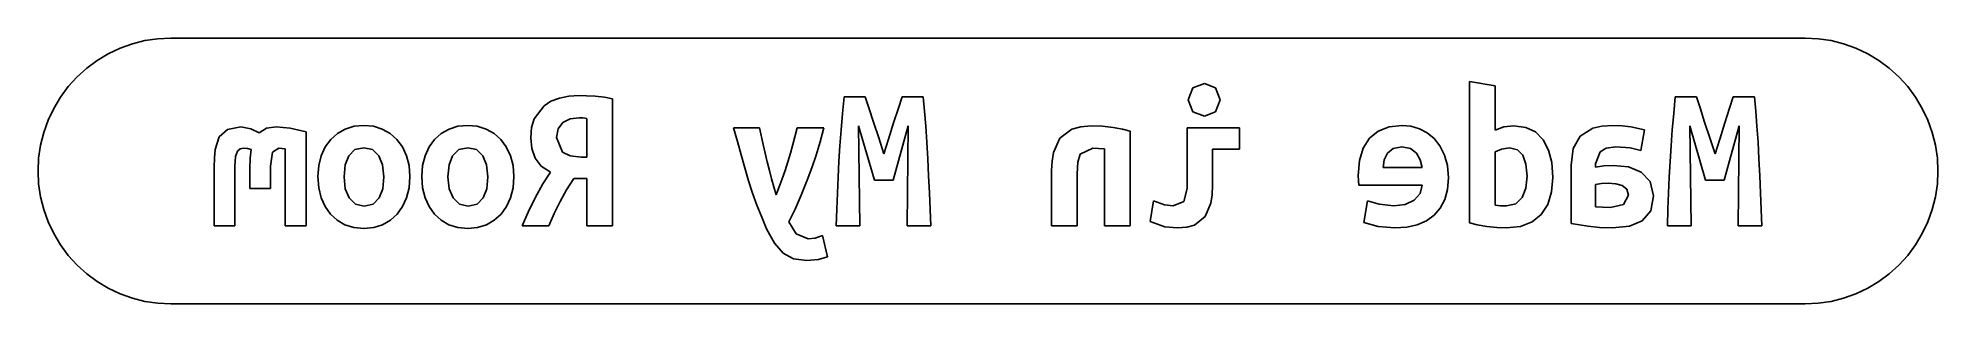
# Model space of a CAD drawing. Extents: x 141.2 to 155.8, y -135.2 to -133.2.
import ezdxf

# ---------------------------------------------------------------- set-up
doc = ezdxf.new("R2010")
doc.units = 0
doc.layers.add('BLACK', color=7, linetype='CONTINUOUS')

msp = doc.modelspace()

# ---------------------------------------------------------------- linework, layer by layer
at = {"layer": 'BLACK', "linetype": 'CONTINUOUS'}
for p, q in [((141.869, -133.262), (141.963, -133.229)), ((141.963, -133.229), (142.059, -133.205)), ((142.059, -133.205), (142.158, -133.19)), ((142.158, -133.19), (142.257, -133.185)), ((142.257, -133.185), (154.743, -133.185)), ((154.743, -133.185), (154.842, -133.19)), ((154.842, -133.19), (154.941, -133.205)), ((154.941, -133.205), (155.037, -133.229)), ((155.037, -133.229), (155.131, -133.262)), ((141.614, -133.415), (141.694, -133.356)), ((141.694, -133.356), (141.779, -133.305)), ((141.779, -133.305), (141.869, -133.262)), ((155.131, -133.262), (155.221, -133.305)), ((155.221, -133.305), (155.306, -133.356)), ((155.306, -133.356), (155.386, -133.415)), ((141.473, -133.556), (141.54, -133.482)), ((141.54, -133.482), (141.614, -133.415)), ((150.153, -133.532), (150.065, -133.565)), ((150.239, -133.565), (150.153, -133.532)), ((152.374, -133.549), (152.178, -133.516)), ((152.178, -133.516), (152.178, -134.595)), ((155.386, -133.415), (155.46, -133.482)), ((155.46, -133.482), (155.527, -133.556)), ((141.362, -133.722), (141.414, -133.636)), ((141.414, -133.636), (141.473, -133.556)), ((145.161, -133.667), (145.108, -133.702)), ((145.225, -133.643), (145.161, -133.667)), ((145.297, -133.629), (145.225, -133.643)), ((145.377, -133.624), (145.297, -133.629)), ((145.433, -133.625), (145.377, -133.624)), ((145.5, -133.629), (145.433, -133.625)), ((145.569, -133.637), (145.5, -133.629)), ((145.631, -133.649), (145.569, -133.637)), ((145.631, -134.618), (145.631, -133.649)), ((147.4, -133.635), (147.389, -133.762)), ((147.562, -133.635), (147.4, -133.635)), ((147.59, -133.719), (147.562, -133.635)), ((147.843, -133.635), (147.815, -133.721)), ((148.005, -133.635), (147.843, -133.635)), ((148.015, -133.742), (148.005, -133.635)), ((150.065, -133.565), (150.029, -133.657)), ((150.029, -133.657), (150.065, -133.748)), ((150.275, -133.657), (150.239, -133.565)), ((150.239, -133.748), (150.275, -133.657)), ((152.374, -133.889), (152.374, -133.549)), ((153.75, -133.635), (153.739, -133.762)), ((153.912, -133.635), (153.75, -133.635)), ((153.94, -133.719), (153.912, -133.635)), ((154.193, -133.635), (154.165, -133.721)), ((154.355, -133.635), (154.193, -133.635)), ((154.365, -133.742), (154.355, -133.635)), ((155.527, -133.556), (155.586, -133.636)), ((155.586, -133.636), (155.638, -133.722)), ((141.286, -133.905), (141.32, -133.812)), ((141.32, -133.812), (141.362, -133.722)), ((145.032, -133.802), (145.012, -133.869)), ((145.108, -133.702), (145.032, -133.802)), ((145.216, -133.877), (145.252, -133.83)), ((145.252, -133.83), (145.307, -133.803)), ((145.307, -133.803), (145.377, -133.794)), ((145.377, -133.794), (145.404, -133.794)), ((145.404, -133.794), (145.436, -133.798)), ((145.436, -133.798), (145.436, -134.094)), ((147.389, -133.762), (147.378, -133.886)), ((147.625, -133.828), (147.59, -133.719)), ((147.665, -133.948), (147.625, -133.828)), ((147.779, -133.833), (147.741, -133.956)), ((147.815, -133.721), (147.779, -133.833)), ((148.025, -133.859), (148.015, -133.742)), ((150.065, -133.748), (150.153, -133.781)), ((150.153, -133.781), (150.239, -133.748)), ((153.739, -133.762), (153.728, -133.886)), ((153.975, -133.828), (153.94, -133.719)), ((154.015, -133.948), (153.975, -133.828)), ((154.129, -133.833), (154.091, -133.956)), ((154.165, -133.721), (154.129, -133.833)), ((154.375, -133.859), (154.365, -133.742)), ((155.638, -133.722), (155.68, -133.812)), ((155.68, -133.812), (155.714, -133.905)), ((141.262, -134.002), (141.286, -133.905)), ((142.627, -133.94), (142.596, -134.036)), ((142.69, -133.882), (142.627, -133.94)), ((142.791, -133.863), (142.69, -133.882)), ((142.868, -133.877), (142.791, -133.863)), ((142.931, -133.908), (142.868, -133.877)), ((142.987, -133.874), (142.931, -133.908)), ((143.061, -133.863), (142.987, -133.874)), ((143.168, -133.873), (143.061, -133.863)), ((143.29, -133.9), (143.168, -133.873)), ((143.29, -134.618), (143.29, -133.9)), ((143.478, -133.959), (143.436, -134.016)), ((143.529, -133.914), (143.478, -133.959)), ((143.589, -133.88), (143.529, -133.914)), ((143.657, -133.859), (143.589, -133.88)), ((143.731, -133.852), (143.657, -133.859)), ((143.805, -133.859), (143.731, -133.852)), ((143.872, -133.88), (143.805, -133.859)), ((143.933, -133.914), (143.872, -133.88)), ((143.984, -133.959), (143.933, -133.914)), ((144.026, -134.016), (143.984, -133.959)), ((144.272, -133.959), (144.23, -134.016)), ((144.323, -133.914), (144.272, -133.959)), ((144.383, -133.88), (144.323, -133.914)), ((144.45, -133.859), (144.383, -133.88)), ((144.525, -133.852), (144.45, -133.859)), ((144.598, -133.859), (144.525, -133.852)), ((144.666, -133.88), (144.598, -133.859)), ((144.727, -133.914), (144.666, -133.88)), ((144.778, -133.959), (144.727, -133.914)), ((144.82, -134.016), (144.778, -133.959)), ((145.012, -133.869), (145.006, -133.946)), ((145.006, -133.946), (145.015, -134.028)), ((145.204, -133.944), (145.216, -133.877)), ((145.249, -134.055), (145.204, -133.944)), ((146.555, -133.871), (146.585, -133.975)), ((146.755, -133.871), (146.555, -133.871)), ((146.585, -133.975), (146.613, -134.077)), ((146.783, -133.998), (146.755, -133.871)), ((147.043, -133.871), (147.01, -133.997)), ((147.246, -133.871), (147.043, -133.871)), ((147.186, -134.08), (147.217, -133.978)), ((147.217, -133.978), (147.246, -133.871)), ((147.378, -133.886), (147.369, -134.007)), ((147.521, -134.618), (147.511, -133.854)), ((147.511, -133.854), (147.632, -134.27)), ((147.705, -134.07), (147.665, -133.948)), ((147.741, -133.956), (147.705, -134.07)), ((147.775, -134.27), (147.89, -133.854)), ((147.89, -133.854), (147.882, -134.618)), ((148.033, -133.981), (148.025, -133.859)), ((148.04, -134.108), (148.033, -133.981)), ((149.048, -133.95), (149, -134.058)), ((149.141, -133.88), (149.048, -133.95)), ((149.208, -133.862), (149.141, -133.88)), ((149.289, -133.856), (149.208, -133.862)), ((149.376, -133.859), (149.289, -133.856)), ((149.456, -133.868), (149.376, -133.859)), ((149.527, -133.881), (149.456, -133.868)), ((149.586, -133.895), (149.527, -133.881)), ((149.586, -134.618), (149.586, -133.895)), ((150.422, -133.871), (150.021, -133.871)), ((150.021, -133.871), (150.021, -134.333)), ((150.422, -134.033), (150.422, -133.871)), ((151.415, -133.95), (151.367, -134.025)), ((151.481, -133.896), (151.415, -133.95)), ((151.564, -133.863), (151.481, -133.896)), ((151.665, -133.852), (151.564, -133.863)), ((151.731, -133.859), (151.665, -133.852)), ((151.796, -133.878), (151.731, -133.859)), ((151.856, -133.909), (151.796, -133.878)), ((151.908, -133.953), (151.856, -133.909)), ((151.953, -134.009), (151.908, -133.953)), ((152.44, -133.864), (152.374, -133.889)), ((152.518, -133.856), (152.44, -133.864)), ((152.608, -133.867), (152.518, -133.856)), ((152.683, -133.902), (152.608, -133.867)), ((152.741, -133.961), (152.683, -133.902)), ((152.783, -134.04), (152.741, -133.961)), ((153.023, -133.934), (152.97, -134.029)), ((153.12, -133.874), (153.023, -133.934)), ((153.189, -133.858), (153.12, -133.874)), ((153.274, -133.852), (153.189, -133.858)), ((153.344, -133.855), (153.274, -133.852)), ((153.412, -133.863), (153.344, -133.855)), ((153.515, -133.886), (153.412, -133.863)), ((153.488, -134.043), (153.515, -133.886)), ((153.728, -133.886), (153.719, -134.007)), ((153.871, -134.618), (153.861, -133.854)), ((153.861, -133.854), (153.982, -134.27)), ((154.055, -134.07), (154.015, -133.948)), ((154.091, -133.956), (154.055, -134.07)), ((154.125, -134.27), (154.24, -133.854)), ((154.24, -133.854), (154.232, -134.618)), ((154.383, -133.981), (154.375, -133.859)), ((154.39, -134.108), (154.383, -133.981)), ((155.714, -133.905), (155.738, -134.002)), ((141.242, -134.2), (141.247, -134.101)), ((141.247, -134.101), (141.262, -134.002)), ((142.59, -134.099), (142.588, -134.171)), ((142.596, -134.036), (142.59, -134.099)), ((142.747, -134.162), (142.752, -134.09)), ((142.752, -134.09), (142.767, -134.049)), ((142.767, -134.049), (142.787, -134.03)), ((142.787, -134.03), (142.812, -134.025)), ((142.812, -134.025), (142.842, -134.028)), ((142.842, -134.028), (142.871, -134.036)), ((142.863, -134.103), (142.86, -134.184)), ((142.871, -134.036), (142.863, -134.103)), ((143.018, -134.162), (143.033, -134.056)), ((143.033, -134.056), (143.082, -134.025)), ((143.082, -134.025), (143.105, -134.027)), ((143.105, -134.027), (143.131, -134.032)), ((143.131, -134.032), (143.131, -134.618)), ((143.406, -134.083), (143.387, -134.159)), ((143.436, -134.016), (143.406, -134.083)), ((143.589, -134.154), (143.616, -134.083)), ((143.616, -134.083), (143.663, -134.037)), ((143.663, -134.037), (143.731, -134.022)), ((143.731, -134.022), (143.798, -134.037)), ((143.798, -134.037), (143.846, -134.083)), ((143.846, -134.083), (143.875, -134.154)), ((144.057, -134.083), (144.026, -134.016)), ((144.077, -134.159), (144.057, -134.083)), ((144.199, -134.083), (144.18, -134.159)), ((144.23, -134.016), (144.199, -134.083)), ((144.383, -134.154), (144.41, -134.083)), ((144.41, -134.083), (144.456, -134.037)), ((144.456, -134.037), (144.525, -134.022)), ((144.525, -134.022), (144.592, -134.037)), ((144.592, -134.037), (144.64, -134.083)), ((144.64, -134.083), (144.669, -134.154)), ((144.851, -134.083), (144.82, -134.016)), ((144.871, -134.159), (144.851, -134.083)), ((145.015, -134.028), (145.041, -134.102)), ((145.041, -134.102), (145.087, -134.163)), ((145.307, -134.084), (145.249, -134.055)), ((145.393, -134.094), (145.307, -134.084)), ((145.436, -134.094), (145.393, -134.094)), ((146.613, -134.077), (146.642, -134.177)), ((146.798, -134.065), (146.783, -133.998)), ((146.814, -134.131), (146.798, -134.065)), ((146.991, -134.063), (146.971, -134.13)), ((147.01, -133.997), (146.991, -134.063)), ((147.153, -134.177), (147.186, -134.08)), ((147.369, -134.007), (147.361, -134.128)), ((148.046, -134.237), (148.04, -134.108)), ((148.989, -134.124), (148.986, -134.197)), ((149, -134.058), (148.989, -134.124)), ((149.187, -134.132), (149.205, -134.071)), ((149.205, -134.071), (149.302, -134.025)), ((149.302, -134.025), (149.345, -134.027)), ((149.345, -134.027), (149.391, -134.032)), ((149.391, -134.032), (149.391, -134.618)), ((150.216, -134.308), (150.216, -134.033)), ((150.216, -134.033), (150.422, -134.033)), ((151.338, -134.12), (151.329, -134.235)), ((151.367, -134.025), (151.338, -134.12)), ((151.518, -134.173), (151.526, -134.115)), ((151.526, -134.115), (151.551, -134.065)), ((151.551, -134.065), (151.596, -134.029)), ((151.596, -134.029), (151.662, -134.016)), ((151.662, -134.016), (151.728, -134.029)), ((151.728, -134.029), (151.774, -134.063)), ((151.774, -134.063), (151.803, -134.114)), ((151.803, -134.114), (151.816, -134.173)), ((151.988, -134.078), (151.953, -134.009)), ((152.01, -134.158), (151.988, -134.078)), ((152.374, -134.054), (152.424, -134.033)), ((152.374, -134.46), (152.374, -134.054)), ((152.424, -134.033), (152.485, -134.024)), ((152.485, -134.024), (152.545, -134.038)), ((152.545, -134.038), (152.586, -134.079)), ((152.586, -134.079), (152.61, -134.147)), ((152.808, -134.136), (152.783, -134.04)), ((152.97, -134.029), (152.955, -134.156)), ((153.142, -134.146), (153.177, -134.053)), ((153.177, -134.053), (153.224, -134.025)), ((153.224, -134.025), (153.297, -134.016)), ((153.297, -134.016), (153.405, -134.024)), ((153.405, -134.024), (153.488, -134.043)), ((153.719, -134.007), (153.711, -134.128)), ((154.396, -134.237), (154.39, -134.108)), ((155.738, -134.002), (155.753, -134.101)), ((155.753, -134.101), (155.758, -134.2)), ((141.247, -134.299), (141.242, -134.2)), ((142.588, -134.171), (142.588, -134.618)), ((142.747, -134.618), (142.747, -134.162)), ((142.86, -134.184), (142.86, -134.333)), ((143.018, -134.333), (143.018, -134.162)), ((143.387, -134.159), (143.38, -134.243)), ((143.38, -134.243), (143.387, -134.328)), ((143.58, -134.244), (143.589, -134.154)), ((143.59, -134.335), (143.58, -134.244)), ((143.875, -134.154), (143.885, -134.244)), ((143.885, -134.244), (143.876, -134.335)), ((144.084, -134.243), (144.077, -134.159)), ((144.077, -134.328), (144.084, -134.243)), ((144.18, -134.159), (144.174, -134.243)), ((144.174, -134.243), (144.18, -134.328)), ((144.374, -134.244), (144.383, -134.154)), ((144.384, -134.335), (144.374, -134.244)), ((144.669, -134.154), (144.679, -134.244)), ((144.679, -134.244), (144.67, -134.335)), ((144.877, -134.243), (144.871, -134.159)), ((144.871, -134.328), (144.877, -134.243)), ((145.087, -134.163), (145.157, -134.208)), ((145.157, -134.208), (145.1, -134.299)), ((145.281, -134.345), (145.335, -134.256)), ((145.335, -134.256), (145.436, -134.256)), ((145.436, -134.256), (145.436, -134.618)), ((146.642, -134.177), (146.671, -134.274)), ((146.83, -134.196), (146.814, -134.131)), ((146.847, -134.261), (146.83, -134.196)), ((146.881, -134.381), (146.847, -134.261)), ((146.928, -134.261), (146.881, -134.381)), ((146.95, -134.196), (146.928, -134.261)), ((146.971, -134.13), (146.95, -134.196)), ((147.072, -134.385), (147.119, -134.269)), ((147.119, -134.269), (147.153, -134.177)), ((147.354, -134.248), (147.349, -134.369)), ((147.361, -134.128), (147.354, -134.248)), ((147.632, -134.27), (147.775, -134.27)), ((148.052, -134.367), (148.046, -134.237)), ((148.986, -134.197), (148.986, -134.618)), ((149.181, -134.222), (149.187, -134.132)), ((149.181, -134.618), (149.181, -134.222)), ((151.329, -134.235), (151.33, -134.275)), ((151.816, -134.173), (151.518, -134.173)), ((152.018, -134.251), (152.01, -134.158)), ((152.011, -134.34), (152.018, -134.251)), ((152.618, -134.24), (152.609, -134.331)), ((152.61, -134.147), (152.618, -134.24)), ((152.806, -134.36), (152.816, -134.249)), ((152.816, -134.249), (152.808, -134.136)), ((152.955, -134.156), (152.955, -134.6)), ((153.142, -134.17), (153.142, -134.146)), ((153.205, -134.16), (153.142, -134.17)), ((153.277, -134.157), (153.205, -134.16)), ((153.393, -134.169), (153.277, -134.157)), ((153.491, -134.208), (153.393, -134.169)), ((153.559, -134.279), (153.491, -134.208)), ((153.704, -134.248), (153.699, -134.369)), ((153.711, -134.128), (153.704, -134.248)), ((153.982, -134.27), (154.125, -134.27)), ((154.402, -134.367), (154.396, -134.237)), ((155.758, -134.2), (155.753, -134.299)), ((141.262, -134.398), (141.247, -134.299)), ((141.286, -134.495), (141.262, -134.398)), ((142.86, -134.333), (143.018, -134.333)), ((143.387, -134.328), (143.406, -134.404)), ((143.406, -134.404), (143.436, -134.471)), ((143.619, -134.406), (143.59, -134.335)), ((143.667, -134.453), (143.619, -134.406)), ((143.849, -134.406), (143.803, -134.453)), ((143.876, -134.335), (143.849, -134.406)), ((144.027, -134.471), (144.058, -134.404)), ((144.058, -134.404), (144.077, -134.328)), ((144.18, -134.328), (144.199, -134.404)), ((144.199, -134.404), (144.23, -134.471)), ((144.413, -134.406), (144.384, -134.335)), ((144.461, -134.453), (144.413, -134.406)), ((144.643, -134.406), (144.597, -134.453)), ((144.67, -134.335), (144.643, -134.406)), ((144.821, -134.471), (144.852, -134.404)), ((144.852, -134.404), (144.871, -134.328)), ((145.041, -134.404), (144.986, -134.514)), ((145.1, -134.299), (145.041, -134.404)), ((145.231, -134.434), (145.281, -134.345)), ((146.671, -134.274), (146.702, -134.369)), ((146.702, -134.369), (146.735, -134.462)), ((147.026, -134.491), (147.072, -134.385)), ((147.349, -134.369), (147.345, -134.492)), ((148.057, -134.494), (148.052, -134.367)), ((150.021, -134.333), (149.996, -134.433)), ((150.203, -134.446), (150.213, -134.381)), ((150.213, -134.381), (150.216, -134.308)), ((151.33, -134.275), (151.332, -134.308)), ((151.332, -134.308), (151.816, -134.308)), ((151.801, -134.373), (151.756, -134.423)), ((151.816, -134.308), (151.801, -134.373)), ((151.955, -134.483), (151.989, -134.417)), ((151.989, -134.417), (152.011, -134.34)), ((152.581, -134.403), (152.532, -134.451)), ((152.609, -134.331), (152.581, -134.403)), ((152.777, -134.455), (152.806, -134.36)), ((153.142, -134.302), (153.188, -134.296)), ((153.142, -134.473), (153.142, -134.302)), ((153.188, -134.296), (153.237, -134.294)), ((153.237, -134.294), (153.296, -134.298)), ((153.296, -134.298), (153.346, -134.311)), ((153.346, -134.311), (153.38, -134.338)), ((153.393, -134.384), (153.355, -134.456)), ((153.38, -134.338), (153.393, -134.384)), ((153.585, -134.389), (153.559, -134.279)), ((153.563, -134.504), (153.585, -134.389)), ((153.699, -134.369), (153.695, -134.492)), ((154.407, -134.494), (154.402, -134.367)), ((155.738, -134.398), (155.714, -134.495)), ((155.753, -134.299), (155.738, -134.398)), ((141.32, -134.588), (141.286, -134.495)), ((143.436, -134.471), (143.477, -134.529)), ((143.477, -134.529), (143.528, -134.575)), ((143.734, -134.468), (143.667, -134.453)), ((143.803, -134.453), (143.734, -134.468)), ((143.935, -134.575), (143.986, -134.529)), ((143.986, -134.529), (144.027, -134.471)), ((144.23, -134.471), (144.271, -134.529)), ((144.271, -134.529), (144.322, -134.575)), ((144.528, -134.468), (144.461, -134.453)), ((144.597, -134.453), (144.528, -134.468)), ((144.728, -134.575), (144.78, -134.529)), ((144.78, -134.529), (144.821, -134.471)), ((144.986, -134.514), (144.941, -134.618)), ((145.146, -134.618), (145.185, -134.524)), ((145.185, -134.524), (145.231, -134.434)), ((146.735, -134.462), (146.771, -134.553)), ((146.771, -134.553), (146.809, -134.641)), ((146.979, -134.589), (147.026, -134.491)), ((147.345, -134.492), (147.341, -134.618)), ((148.062, -134.618), (148.057, -134.494)), ((149.764, -134.429), (149.738, -134.586)), ((149.849, -134.458), (149.764, -134.429)), ((149.914, -134.465), (149.849, -134.458)), ((149.996, -134.433), (149.914, -134.465)), ((150.077, -134.613), (150.16, -134.548)), ((150.16, -134.548), (150.203, -134.446)), ((151.399, -134.427), (151.372, -134.594)), ((151.488, -134.452), (151.399, -134.427)), ((151.6, -134.465), (151.488, -134.452)), ((151.687, -134.455), (151.6, -134.465)), ((151.756, -134.423), (151.687, -134.455)), ((151.849, -134.58), (151.908, -134.537)), ((151.908, -134.537), (151.955, -134.483)), ((152.416, -134.465), (152.374, -134.46)), ((152.461, -134.467), (152.416, -134.465)), ((152.532, -134.451), (152.461, -134.467)), ((152.657, -134.589), (152.727, -134.532)), ((152.727, -134.532), (152.777, -134.455)), ((153.194, -134.477), (153.142, -134.473)), ((153.256, -134.478), (153.194, -134.477)), ((153.355, -134.456), (153.256, -134.478)), ((153.499, -134.58), (153.563, -134.504)), ((153.695, -134.492), (153.691, -134.618)), ((154.412, -134.618), (154.407, -134.494)), ((155.714, -134.495), (155.68, -134.588)), ((141.362, -134.678), (141.32, -134.588)), ((141.414, -134.764), (141.362, -134.678)), ((142.588, -134.618), (142.747, -134.618)), ((143.131, -134.618), (143.29, -134.618)), ((143.528, -134.575), (143.587, -134.61)), ((143.587, -134.61), (143.656, -134.631)), ((143.656, -134.631), (143.731, -134.638)), ((143.731, -134.638), (143.807, -134.631)), ((143.807, -134.631), (143.875, -134.61)), ((143.875, -134.61), (143.935, -134.575)), ((144.322, -134.575), (144.381, -134.61)), ((144.381, -134.61), (144.449, -134.631)), ((144.449, -134.631), (144.525, -134.638)), ((144.525, -134.638), (144.601, -134.631)), ((144.601, -134.631), (144.669, -134.61)), ((144.669, -134.61), (144.728, -134.575)), ((144.941, -134.618), (145.146, -134.618)), ((145.436, -134.618), (145.631, -134.618)), ((146.809, -134.641), (146.869, -134.751)), ((147.035, -134.679), (146.979, -134.589)), ((147.127, -134.718), (147.035, -134.679)), ((147.236, -134.692), (147.18, -134.712)), ((147.273, -134.856), (147.236, -134.692)), ((147.341, -134.618), (147.521, -134.618)), ((147.882, -134.618), (148.062, -134.618)), ((148.986, -134.618), (149.181, -134.618)), ((149.391, -134.618), (149.586, -134.618)), ((149.738, -134.586), (149.852, -134.625)), ((149.852, -134.625), (149.949, -134.635)), ((149.949, -134.635), (150.019, -134.629)), ((150.019, -134.629), (150.077, -134.613)), ((151.372, -134.594), (151.48, -134.623)), ((151.48, -134.623), (151.608, -134.635)), ((151.608, -134.635), (151.699, -134.629)), ((151.699, -134.629), (151.779, -134.61)), ((151.779, -134.61), (151.849, -134.58)), ((152.178, -134.595), (152.238, -134.611)), ((152.238, -134.611), (152.31, -134.624)), ((152.31, -134.624), (152.387, -134.632)), ((152.387, -134.632), (152.462, -134.635)), ((152.462, -134.635), (152.569, -134.624)), ((152.569, -134.624), (152.657, -134.589)), ((152.955, -134.6), (153.082, -134.622)), ((153.082, -134.622), (153.171, -134.632)), ((153.171, -134.632), (153.27, -134.635)), ((153.27, -134.635), (153.4, -134.622)), ((153.4, -134.622), (153.499, -134.58)), ((153.691, -134.618), (153.871, -134.618)), ((154.232, -134.618), (154.412, -134.618)), ((155.638, -134.678), (155.586, -134.764)), ((155.68, -134.588), (155.638, -134.678)), ((141.473, -134.844), (141.414, -134.764)), ((141.54, -134.918), (141.473, -134.844)), ((146.869, -134.751), (146.934, -134.826)), ((146.934, -134.826), (147.013, -134.87)), ((147.18, -134.712), (147.127, -134.718)), ((155.527, -134.844), (155.46, -134.918)), ((155.586, -134.764), (155.527, -134.844)), ((141.614, -134.985), (141.54, -134.918)), ((141.694, -135.044), (141.614, -134.985)), ((147.013, -134.87), (147.116, -134.884)), ((147.116, -134.884), (147.205, -134.876)), ((147.205, -134.876), (147.273, -134.856)), ((155.386, -134.985), (155.306, -135.044)), ((155.46, -134.918), (155.386, -134.985)), ((141.779, -135.095), (141.694, -135.044)), ((141.869, -135.138), (141.779, -135.095)), ((141.963, -135.171), (141.869, -135.138)), ((155.131, -135.138), (155.037, -135.171)), ((155.221, -135.095), (155.131, -135.138)), ((155.306, -135.044), (155.221, -135.095)), ((142.059, -135.195), (141.963, -135.171)), ((142.158, -135.21), (142.059, -135.195)), ((142.257, -135.215), (142.158, -135.21)), ((154.743, -135.215), (142.257, -135.215)), ((154.842, -135.21), (154.743, -135.215)), ((154.941, -135.195), (154.842, -135.21)), ((155.037, -135.171), (154.941, -135.195))]:
    msp.add_line(p, q, dxfattribs=at)

doc.saveas('drawing.dxf')
